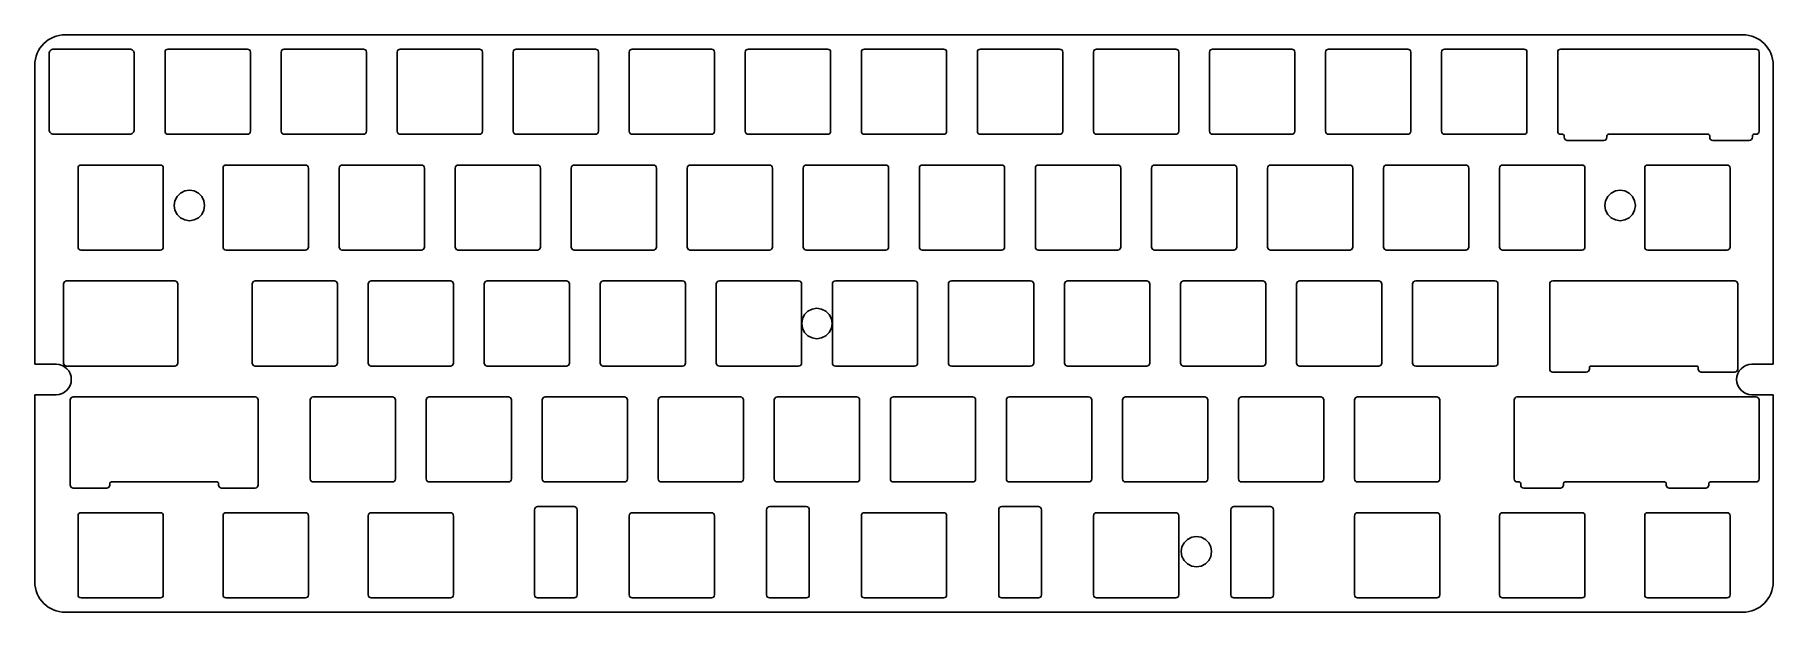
# Model space of a CAD drawing. Header units: millimetres. Extents: x 1 to 286, y 29 to 124.
import ezdxf

# ---------------------------------------------------------------- set-up
doc = ezdxf.new("R2010")
doc.units = ezdxf.units.MM
doc.layers.get('0').update_dxf_attribs({"linetype": 'CONTINUOUS'})

msp = doc.modelspace()

# ---------------------------------------------------------------- linework, layer by layer
for p, q in [((5.95, 124.09), (281.32, 124.09)), ((0.95, 69.93), (0.95, 119.09)), ((286.32, 119.09), (286.32, 69.93)), ((4.45, 69.93), (0.95, 69.93)), ((286.32, 69.93), (282.82, 69.93)), ((0.95, 34.17), (0.95, 64.93)), ((0.95, 64.93), (4.45, 64.93)), ((282.82, 64.93), (286.32, 64.93)), ((286.32, 64.93), (286.32, 34.17)), ((281.32, 29.17), (5.95, 29.17))]:
    msp.add_line(p, q)
for points in [[(17.29, 108.48, -0.414214), (16.54, 107.73), (4.04, 107.73, -0.414214), (3.29, 108.48), (3.29, 120.98, -0.414214), (4.04, 121.73), (16.54, 121.73, -0.414214), (17.29, 120.98)], [(35.84, 107.73), (22.84, 107.73, -0.414214), (22.34, 108.23), (22.34, 121.23, -0.414214), (22.84, 121.73), (35.84, 121.73, -0.414214), (36.34, 121.23), (36.34, 108.23, -0.414214)], [(41.39, 108.23), (41.39, 121.23, -0.414214), (41.89, 121.73), (54.89, 121.73, -0.414214), (55.39, 121.23), (55.39, 108.23, -0.414214), (54.89, 107.73), (41.89, 107.73, -0.414214)], [(73.94, 107.73), (60.94, 107.73, -0.414214), (60.44, 108.23), (60.44, 121.23, -0.414214), (60.94, 121.73), (73.94, 121.73, -0.414214), (74.44, 121.23), (74.44, 108.23, -0.414214)], [(79.49, 121.23, -0.414214), (79.99, 121.73), (92.99, 121.73, -0.414214), (93.49, 121.23), (93.49, 108.23, -0.414214), (92.99, 107.73), (79.99, 107.73, -0.414214), (79.49, 108.23)], [(99.04, 107.73, -0.414214), (98.54, 108.23), (98.54, 121.23, -0.414214), (99.04, 121.73), (112.04, 121.73, -0.414214), (112.54, 121.23), (112.54, 108.23, -0.414214), (112.04, 107.73)], [(118.09, 107.73, -0.414214), (117.59, 108.23), (117.59, 121.23, -0.414214), (118.09, 121.73), (131.09, 121.73, -0.414214), (131.59, 121.23), (131.59, 108.23, -0.414214), (131.09, 107.73)], [(137.14, 107.73, -0.414214), (136.64, 108.23), (136.64, 121.23, -0.414214), (137.14, 121.73), (150.14, 121.73, -0.414214), (150.64, 121.23), (150.64, 108.23, -0.414214), (150.14, 107.73)], [(169.19, 121.73, -0.414214), (169.69, 121.23), (169.69, 108.23, -0.414214), (169.19, 107.73), (156.19, 107.73, -0.414214), (155.69, 108.23), (155.69, 121.23, -0.414214), (156.19, 121.73)], [(188.74, 121.23), (188.74, 108.23, -0.414214), (188.24, 107.73), (175.24, 107.73, -0.414214), (174.74, 108.23), (174.74, 121.23, -0.414214), (175.24, 121.73), (188.24, 121.73, -0.414214)], [(207.79, 121.23), (207.79, 108.23, -0.414214), (207.29, 107.73), (194.29, 107.73, -0.414214), (193.79, 108.23), (193.79, 121.23, -0.414214), (194.29, 121.73), (207.29, 121.73, -0.414214)], [(226.84, 121.23), (226.84, 108.23, -0.414214), (226.34, 107.73), (213.34, 107.73, -0.414214), (212.84, 108.23), (212.84, 121.23, -0.414214), (213.34, 121.73), (226.34, 121.73, -0.414214)], [(245.39, 107.73), (232.39, 107.73, -0.414214), (231.89, 108.23), (231.89, 121.23, -0.414214), (232.39, 121.73), (245.39, 121.73, -0.414214), (245.89, 121.23), (245.89, 108.23, -0.414214)], [(251.44, 107.73, -0.414214), (250.94, 108.23), (250.94, 121.23, -0.414214), (251.44, 121.73), (252.52, 121.73), (258.52, 121.73), (260.96, 121.73), (264.44, 121.73), (270.49, 121.73), (273.96, 121.73), (276.4, 121.73), (282.4, 121.73), (283.49, 121.73, -0.414214), (283.99, 121.23), (283.99, 108.23, -0.414214), (283.49, 107.73), (283.15, 107.73, 0.414214), (282.9, 107.48), (282.9, 107.23, -0.414214), (282.4, 106.73), (276.4, 106.73, -0.414214), (275.9, 107.23), (275.9, 107.48, 0.414214), (275.65, 107.73), (273.96, 107.73), (270.49, 107.73), (264.44, 107.73), (260.96, 107.73), (259.27, 107.73, 0.414214), (259.02, 107.48), (259.02, 107.23, -0.414214), (258.52, 106.73), (252.52, 106.73, -0.414214), (252.02, 107.23), (252.02, 107.48, 0.414214), (251.77, 107.73)], [(22.05, 89.18, -0.414214), (21.55, 88.68), (8.55, 88.68, -0.414214), (8.05, 89.18), (8.05, 102.18, -0.414214), (8.55, 102.68), (21.55, 102.68, -0.414214), (22.05, 102.18)], [(32.36, 88.68, -0.414214), (31.86, 89.18), (31.86, 102.18, -0.414214), (32.36, 102.68), (45.36, 102.68, -0.414214), (45.86, 102.18), (45.86, 89.18, -0.414214), (45.36, 88.68)], [(50.91, 89.18), (50.91, 102.18, -0.414214), (51.41, 102.68), (64.41, 102.68, -0.414214), (64.91, 102.18), (64.91, 89.18, -0.414214), (64.41, 88.68), (51.41, 88.68, -0.414214)], [(70.46, 102.68), (83.46, 102.68, -0.414214), (83.96, 102.18), (83.96, 89.18, -0.414214), (83.46, 88.68), (70.46, 88.68, -0.414214), (69.96, 89.18), (69.96, 102.18, -0.414214)], [(89.51, 88.68, -0.414214), (89.01, 89.18), (89.01, 102.18, -0.414214), (89.51, 102.68), (102.51, 102.68, -0.414214), (103.01, 102.18), (103.01, 89.18, -0.414214), (102.51, 88.68)], [(108.56, 88.68, -0.414214), (108.06, 89.18), (108.06, 102.18, -0.414214), (108.56, 102.68), (121.56, 102.68, -0.414214), (122.06, 102.18), (122.06, 89.18, -0.414214), (121.56, 88.68)], [(141.11, 89.18, -0.414214), (140.61, 88.68), (127.61, 88.68, -0.414214), (127.11, 89.18), (127.11, 102.18, -0.414214), (127.61, 102.68), (140.61, 102.68, -0.414214), (141.11, 102.18)], [(146.66, 102.68), (159.66, 102.68, -0.414214), (160.16, 102.18), (160.16, 89.18, -0.414214), (159.66, 88.68), (146.66, 88.68, -0.414214), (146.16, 89.18), (146.16, 102.18, -0.414214)], [(165.21, 89.18), (165.21, 102.18, -0.414214), (165.71, 102.68), (178.71, 102.68, -0.414214), (179.21, 102.18), (179.21, 89.18, -0.414214), (178.71, 88.68), (165.71, 88.68, -0.414214)], [(198.26, 89.18, -0.414214), (197.76, 88.68), (184.76, 88.68, -0.414214), (184.26, 89.18), (184.26, 102.18, -0.414214), (184.76, 102.68), (197.76, 102.68, -0.414214), (198.26, 102.18)], [(216.81, 102.68, -0.414214), (217.31, 102.18), (217.31, 89.18, -0.414214), (216.81, 88.68), (203.81, 88.68, -0.414214), (203.31, 89.18), (203.31, 102.18, -0.414214), (203.81, 102.68)], [(235.86, 102.68, -0.414214), (236.36, 102.18), (236.36, 89.18, -0.414214), (235.86, 88.68), (222.86, 88.68, -0.414214), (222.36, 89.18), (222.36, 102.18, -0.414214), (222.86, 102.68)], [(241.41, 102.18, -0.414214), (241.91, 102.68), (254.91, 102.68, -0.414214), (255.41, 102.18), (255.41, 89.18, -0.414214), (254.91, 88.68), (241.91, 88.68, -0.414214), (241.41, 89.18)], [(265.73, 88.68, -0.414214), (265.23, 89.18), (265.23, 102.18, -0.414214), (265.73, 102.68), (278.73, 102.68, -0.414214), (279.23, 102.18), (279.23, 89.18, -0.414214), (278.73, 88.68)], [(6.17, 69.63, -0.414214), (5.67, 70.13), (5.67, 83.13, -0.414214), (6.17, 83.63), (10.93, 83.63), (19.17, 83.63), (23.93, 83.63, -0.414214), (24.43, 83.13), (24.43, 70.13, -0.414214), (23.93, 69.63), (19.17, 69.63), (10.93, 69.63)], [(37.13, 69.63, -0.414214), (36.63, 70.13), (36.63, 83.13, -0.414214), (37.13, 83.63), (50.13, 83.63, -0.414214), (50.63, 83.13), (50.63, 70.13, -0.414214), (50.13, 69.63)], [(56.18, 69.63, -0.414214), (55.68, 70.13), (55.68, 83.13, -0.414214), (56.18, 83.63), (69.18, 83.63, -0.414214), (69.68, 83.13), (69.68, 70.13, -0.414214), (69.18, 69.63)], [(88.23, 83.63, -0.414214), (88.73, 83.13), (88.73, 70.13, -0.414214), (88.23, 69.63), (75.23, 69.63, -0.414214), (74.73, 70.13), (74.73, 83.13, -0.414214), (75.23, 83.63)], [(107.28, 69.63), (94.28, 69.63, -0.414214), (93.78, 70.13), (93.78, 83.13, -0.414214), (94.28, 83.63), (107.28, 83.63, -0.414214), (107.78, 83.13), (107.78, 70.13, -0.414214)], [(126.83, 70.13, -0.414214), (126.33, 69.63), (113.33, 69.63, -0.414214), (112.83, 70.13), (112.83, 83.13, -0.414214), (113.33, 83.63), (126.33, 83.63, -0.414214), (126.83, 83.13)], [(145.88, 70.13, -0.414214), (145.38, 69.63), (132.38, 69.63, -0.414214), (131.88, 70.13), (131.88, 83.13, -0.414214), (132.38, 83.63), (145.38, 83.63, -0.414214), (145.88, 83.13)], [(151.43, 69.63, -0.414214), (150.93, 70.13), (150.93, 83.13, -0.414214), (151.43, 83.63), (164.43, 83.63, -0.414214), (164.93, 83.13), (164.93, 70.13, -0.414214), (164.43, 69.63)], [(183.98, 83.13), (183.98, 70.13, -0.414214), (183.48, 69.63), (170.48, 69.63, -0.414214), (169.98, 70.13), (169.98, 83.13, -0.414214), (170.48, 83.63), (183.48, 83.63, -0.414214)], [(189.53, 83.63), (202.53, 83.63, -0.414214), (203.03, 83.13), (203.03, 70.13, -0.414214), (202.53, 69.63), (189.53, 69.63, -0.414214), (189.03, 70.13), (189.03, 83.13, -0.414214)], [(221.58, 83.63, -0.414214), (222.08, 83.13), (222.08, 70.13, -0.414214), (221.58, 69.63), (208.58, 69.63, -0.414214), (208.08, 70.13), (208.08, 83.13, -0.414214), (208.58, 83.63)], [(240.63, 83.63, -0.414214), (241.13, 83.13), (241.13, 70.13, -0.414214), (240.63, 69.63), (227.63, 69.63, -0.414214), (227.13, 70.13), (227.13, 83.13, -0.414214), (227.63, 83.63)], [(255.64, 68.63), (250.14, 68.63, -0.414214), (249.64, 69.13), (249.64, 83.13, -0.414214), (250.14, 83.63), (256.14, 83.63), (258.58, 83.63), (271.58, 83.63), (274.02, 83.63), (280.02, 83.63, -0.414214), (280.52, 83.13), (280.52, 69.13, -0.414214), (280.02, 68.63), (274.52, 68.63, -0.414214), (274.02, 69.13), (274.02, 69.38, 0.414214), (273.77, 69.63), (271.58, 69.63), (258.58, 69.63), (256.39, 69.63, 0.414214), (256.14, 69.38), (256.14, 69.13, -0.414214)], [(12.76, 49.58), (7.26, 49.58, -0.414214), (6.76, 50.08), (6.76, 64.08, -0.414214), (7.26, 64.58), (13.26, 64.58), (15.69, 64.58), (28.69, 64.58), (31.13, 64.58), (37.13, 64.58, -0.414214), (37.63, 64.08), (37.63, 50.08, -0.414214), (37.13, 49.58), (31.63, 49.58, -0.414214), (31.13, 50.08), (31.13, 50.33, 0.414214), (30.88, 50.58), (28.69, 50.58), (15.69, 50.58), (13.51, 50.58, 0.414214), (13.26, 50.33), (13.26, 50.08, -0.414214)], [(59.65, 50.58), (46.65, 50.58, -0.414214), (46.15, 51.08), (46.15, 64.08, -0.414214), (46.65, 64.58), (59.65, 64.58, -0.414214), (60.15, 64.08), (60.15, 51.08, -0.414214)], [(65.7, 64.58), (78.7, 64.58, -0.414214), (79.2, 64.08), (79.2, 51.08, -0.414214), (78.7, 50.58), (65.7, 50.58, -0.414214), (65.2, 51.08), (65.2, 64.08, -0.414214)], [(84.25, 64.08, -0.414214), (84.75, 64.58), (97.75, 64.58, -0.414214), (98.25, 64.08), (98.25, 51.08, -0.414214), (97.75, 50.58), (84.75, 50.58, -0.414214), (84.25, 51.08)], [(116.8, 50.58), (103.8, 50.58, -0.414214), (103.3, 51.08), (103.3, 64.08, -0.414214), (103.8, 64.58), (116.8, 64.58, -0.414214), (117.3, 64.08), (117.3, 51.08, -0.414214)], [(136.35, 51.08, -0.414214), (135.85, 50.58), (122.85, 50.58, -0.414214), (122.35, 51.08), (122.35, 64.08, -0.414214), (122.85, 64.58), (135.85, 64.58, -0.414214), (136.35, 64.08)], [(141.9, 50.58, -0.414214), (141.4, 51.08), (141.4, 64.08, -0.414214), (141.9, 64.58), (154.9, 64.58, -0.414214), (155.4, 64.08), (155.4, 51.08, -0.414214), (154.9, 50.58)], [(173.95, 64.58, -0.414214), (174.45, 64.08), (174.45, 51.08, -0.414214), (173.95, 50.58), (160.95, 50.58, -0.414214), (160.45, 51.08), (160.45, 64.08, -0.414214), (160.95, 64.58)], [(193.5, 51.08, -0.414214), (193, 50.58), (180, 50.58, -0.414214), (179.5, 51.08), (179.5, 64.08, -0.414214), (180, 64.58), (193, 64.58, -0.414214), (193.5, 64.08)], [(198.55, 64.08, -0.414214), (199.05, 64.58), (212.05, 64.58, -0.414214), (212.55, 64.08), (212.55, 51.08, -0.414214), (212.05, 50.58), (199.05, 50.58, -0.414214), (198.55, 51.08)], [(231.6, 64.08), (231.6, 51.08, -0.414214), (231.1, 50.58), (218.1, 50.58, -0.414214), (217.6, 51.08), (217.6, 64.08, -0.414214), (218.1, 64.58), (231.1, 64.58, -0.414214)], [(253.82, 64.58), (257.29, 64.58), (266.82, 64.58), (269.26, 64.58), (270.49, 64.58), (275.26, 64.58), (283.49, 64.58, -0.414214), (283.99, 64.08), (283.99, 51.08, -0.414214), (283.49, 50.58), (276.01, 50.58, 0.414214), (275.76, 50.33), (275.76, 50.08, -0.414214), (275.26, 49.58), (269.26, 49.58, -0.414214), (268.76, 50.08), (268.76, 50.33, 0.414214), (268.51, 50.58), (266.82, 50.58), (257.29, 50.58), (253.82, 50.58), (252.13, 50.58, 0.414214), (251.88, 50.33), (251.88, 50.08, -0.414214), (251.38, 49.58), (245.38, 49.58, -0.414214), (244.88, 50.08), (244.88, 50.33, 0.414214), (244.63, 50.58), (244.29, 50.58, -0.414214), (243.79, 51.08), (243.79, 64.08, -0.414214), (244.29, 64.58), (245.38, 64.58), (251.38, 64.58)], [(89.49, 46.53, -0.414214), (89.99, 46.03), (89.99, 45.03), (89.99, 32.03, -0.414214), (89.49, 31.53), (83.49, 31.53, -0.414214), (82.99, 32.03), (82.99, 45.03), (82.99, 46.03, -0.414214), (83.49, 46.53)], [(127.59, 46.53, -0.414214), (128.09, 46.03), (128.09, 32.03, -0.414214), (127.59, 31.53), (121.59, 31.53, -0.414214), (121.09, 32.03), (121.09, 46.03, -0.414214), (121.59, 46.53)], [(159.19, 46.03, -0.414214), (159.69, 46.53), (165.69, 46.53, -0.414214), (166.19, 46.03), (166.19, 32.03, -0.414214), (165.69, 31.53), (159.69, 31.53, -0.414214), (159.19, 32.03)], [(197.29, 46.03, -0.414214), (197.79, 46.53), (203.79, 46.53, -0.414214), (204.29, 46.03), (204.29, 45.03), (204.29, 32.03, -0.414214), (203.79, 31.53), (197.79, 31.53, -0.414214), (197.29, 32.03), (197.29, 45.03)], [(8.55, 31.53, -0.414214), (8.05, 32.03), (8.05, 45.03, -0.414214), (8.55, 45.53), (21.55, 45.53, -0.414214), (22.05, 45.03), (22.05, 32.03, -0.414214), (21.55, 31.53)], [(32.36, 45.53), (45.36, 45.53, -0.414214), (45.86, 45.03), (45.86, 32.03, -0.414214), (45.36, 31.53), (32.36, 31.53, -0.414214), (31.86, 32.03), (31.86, 45.03, -0.414214)], [(56.18, 45.53), (69.18, 45.53, -0.414214), (69.68, 45.03), (69.68, 32.03, -0.414214), (69.18, 31.53), (56.18, 31.53, -0.414214), (55.68, 32.03), (55.68, 45.03, -0.414214)], [(112.04, 45.53, -0.414214), (112.54, 45.03), (112.54, 32.03, -0.414214), (112.04, 31.53), (99.04, 31.53, -0.414214), (98.54, 32.03), (98.54, 45.03, -0.414214), (99.04, 45.53)], [(150.64, 32.03, -0.414214), (150.14, 31.53), (137.14, 31.53, -0.414214), (136.64, 32.03), (136.64, 45.03, -0.414214), (137.14, 45.53), (150.14, 45.53, -0.414214), (150.64, 45.03)], [(188.24, 45.53, -0.414214), (188.74, 45.03), (188.74, 32.03, -0.414214), (188.24, 31.53), (175.24, 31.53, -0.414214), (174.74, 32.03), (174.74, 45.03, -0.414214), (175.24, 45.53)], [(231.6, 32.03, -0.414214), (231.1, 31.53), (218.1, 31.53, -0.414214), (217.6, 32.03), (217.6, 45.03, -0.414214), (218.1, 45.53), (231.1, 45.53, -0.414214), (231.6, 45.03)], [(241.41, 32.03), (241.41, 45.03, -0.414214), (241.91, 45.53), (254.91, 45.53, -0.414214), (255.41, 45.03), (255.41, 32.03, -0.414214), (254.91, 31.53), (241.91, 31.53, -0.414214)], [(265.23, 45.03, -0.414214), (265.73, 45.53), (278.73, 45.53, -0.414214), (279.23, 45.03), (279.23, 32.03, -0.414214), (278.73, 31.53), (265.73, 31.53, -0.414214), (265.23, 32.03)]]:
    msp.add_lwpolyline(points, format="xyb", close=True)
for points in [[(24.87, 98.05), (25.56, 98.41), (26.34, 98.53), (27.11, 98.41), (27.81, 98.05), (28.36, 97.5), (28.72, 96.8), (28.84, 96.03), (28.72, 95.26), (28.36, 94.56), (27.81, 94.01), (27.11, 93.65), (26.34, 93.53), (25.56, 93.65), (24.87, 94.01), (24.31, 94.56), (23.96, 95.26), (23.84, 96.03), (23.96, 96.8), (24.31, 97.5)], [(261.19, 98.53), (261.96, 98.41), (262.66, 98.05), (263.21, 97.5), (263.56, 96.8), (263.69, 96.03), (263.56, 95.26), (263.21, 94.56), (262.66, 94.01), (261.96, 93.65), (261.19, 93.53), (260.41, 93.65), (259.72, 94.01), (259.16, 94.56), (258.81, 95.26), (258.69, 96.03), (258.81, 96.8), (259.16, 97.5), (259.72, 98.05), (260.41, 98.41)], [(130.11, 74.25), (129.34, 74.13), (128.57, 74.25), (127.87, 74.61), (127.32, 75.16), (126.96, 75.86), (126.84, 76.63), (126.96, 77.4), (127.32, 78.1), (127.87, 78.65), (128.57, 79.01), (129.34, 79.13), (130.11, 79.01), (130.81, 78.65), (131.36, 78.1), (131.71, 77.4), (131.84, 76.63), (131.71, 75.86), (131.36, 75.16), (130.81, 74.61)], [(190.17, 41.15), (190.87, 41.51), (191.64, 41.63), (192.41, 41.51), (193.11, 41.15), (193.66, 40.6), (194.01, 39.9), (194.14, 39.13), (194.01, 38.36), (193.66, 37.66), (193.11, 37.11), (192.41, 36.75), (191.64, 36.63), (190.87, 36.75), (190.17, 37.11), (189.62, 37.66), (189.26, 38.36), (189.14, 39.13), (189.26, 39.9), (189.62, 40.6)]]:
    msp.add_lwpolyline(points, close=True)
for centre, radius, start, end in [((5.95, 119.09), 5, 90, 180), ((281.32, 119.09), 5, 0, 90), ((4.45, 67.43), 2.5, -90, 90), ((282.82, 67.43), 2.5, 90, 270), ((5.95, 34.17), 5, 180, 270), ((281.32, 34.17), 5, -90, 0)]:
    msp.add_arc(centre, radius, start, end)

doc.saveas('drawing.dxf')
